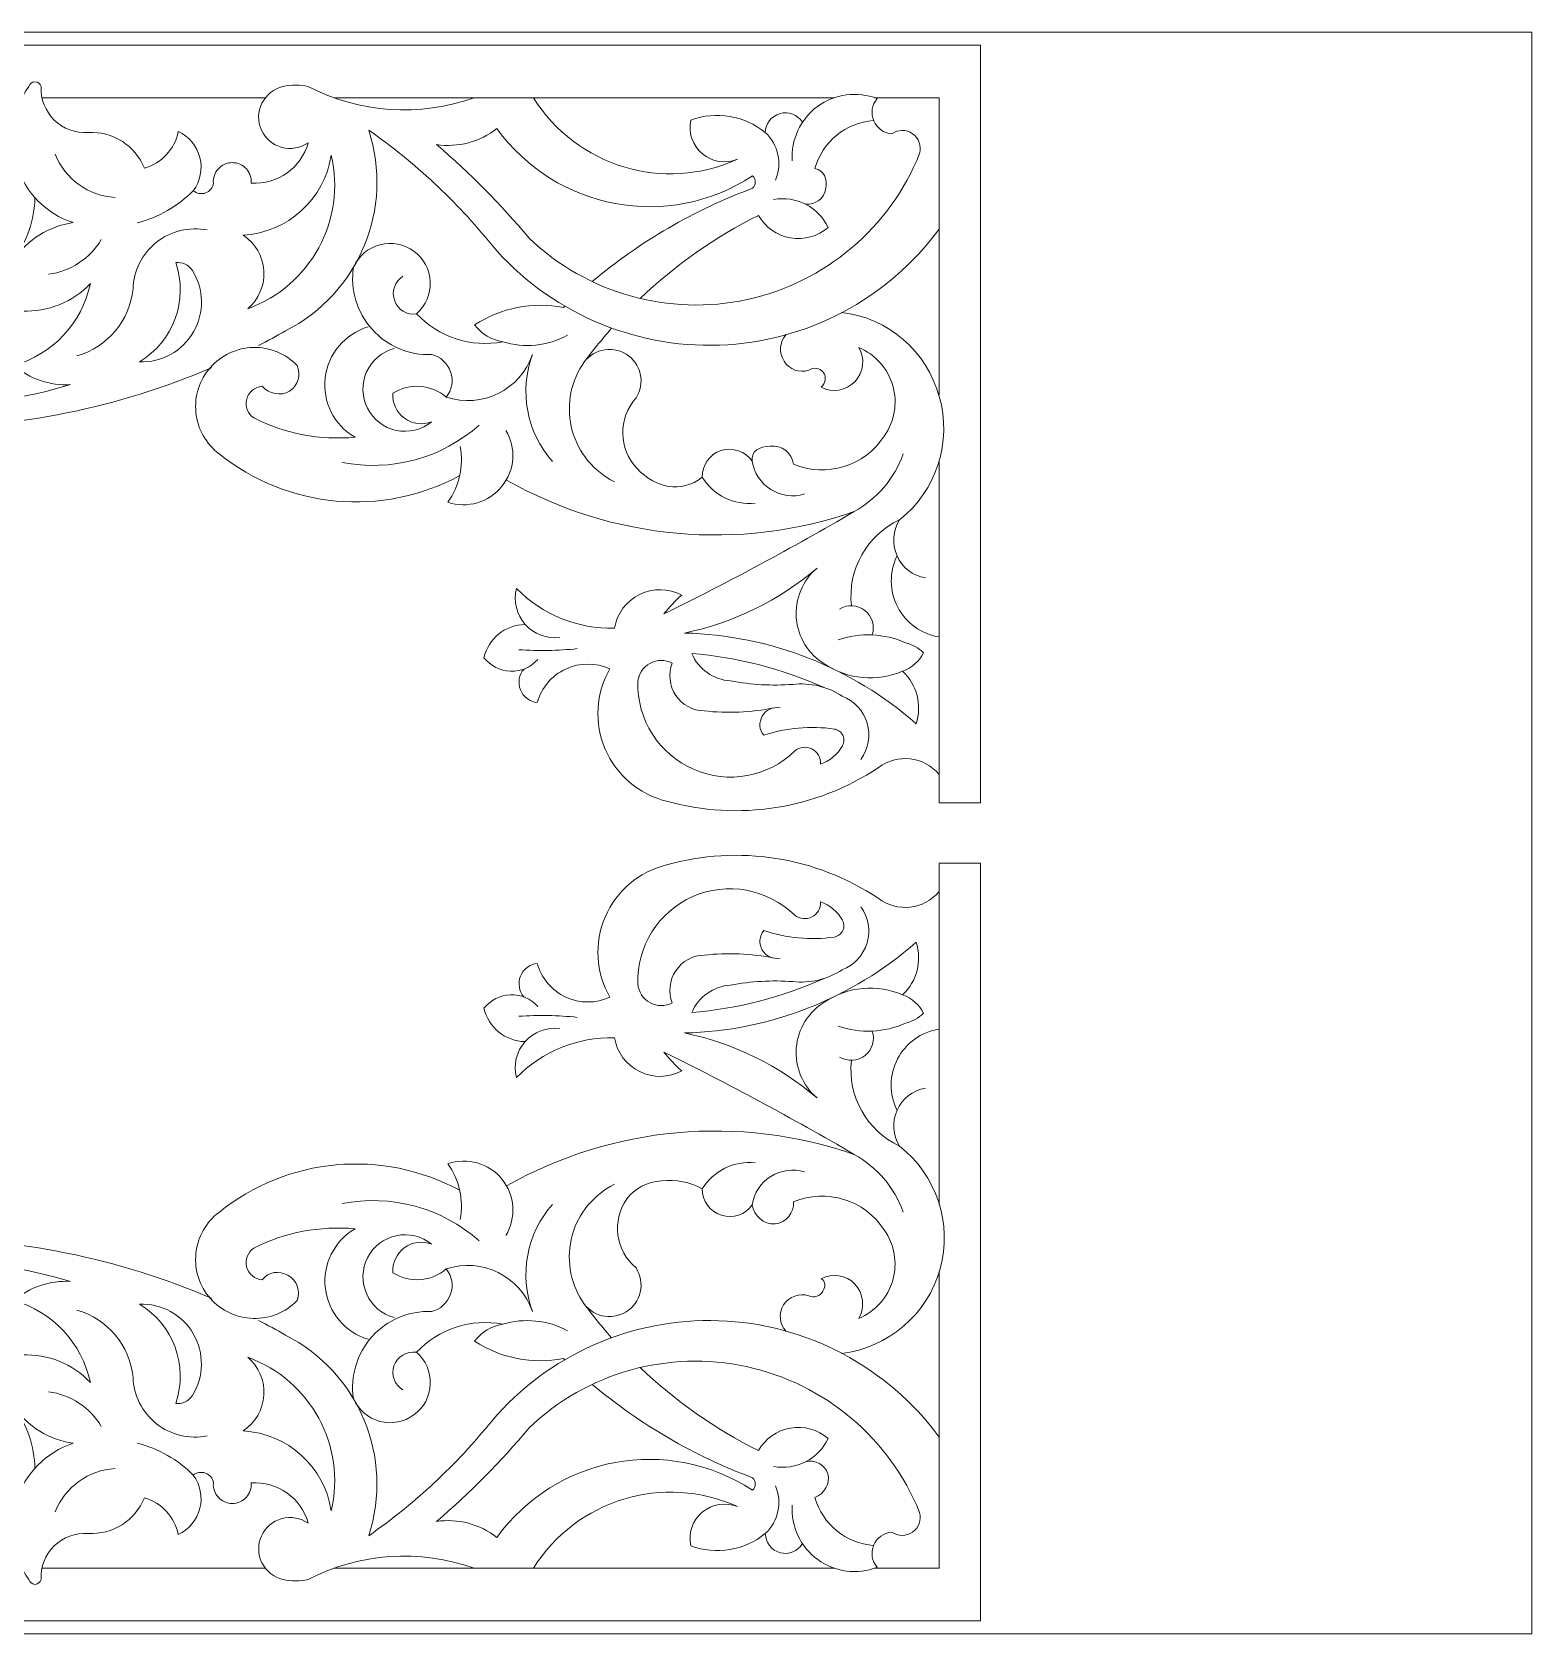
# Model space of a CAD drawing. Header units: millimetres. Extents: x 4333 to 4578, y 940 to 1198.
# Drawn here: x 4462.3 to 4576.5, y 1076.4 to 1198.4 of the extents above; entities that cross this region are included whole.
import ezdxf

# ---------------------------------------------------------------- set-up
doc = ezdxf.new("R2010")
doc.units = ezdxf.units.MM
doc.header["$MEASUREMENT"] = 0
doc.layers.add('SITARA ALL', color=18, linetype='Continuous', true_color=0x000000)

msp = doc.modelspace()

# ---------------------------------------------------------------- linework, layer by layer
at = {"layer": 'SITARA ALL', "lineweight": 9}
for points, knots in [([(4332.51, 1198.4), (4332.51, 1198.4), (4576.51, 1198.4), (4576.51, 1198.4), (4576.51, 1198.4), (4576.51, 1076.4), (4576.51, 1076.4), (4576.51, 1076.4), (4332.51, 1076.4), (4332.51, 1076.4), (4332.51, 1076.4), (4332.51, 1198.4), (4332.51, 1198.4)], [0, 0, 0, 0, 0.25, 0.25, 0.25, 0.5, 0.5, 0.5, 0.75, 0.75, 0.75, 1, 1, 1, 1]), ([(4338.51, 1163.73), (4338.51, 1163.73), (4338.51, 1139.69), (4338.51, 1139.69), (4338.51, 1139.69), (4334.51, 1139.69), (4334.51, 1139.69), (4334.51, 1139.69), (4334.51, 1197.4), (4334.51, 1197.4), (4334.51, 1197.4), (4434.51, 1197.4), (4434.51, 1197.4), (4434.51, 1197.4), (4534.51, 1197.4), (4534.51, 1197.4), (4534.51, 1197.4), (4534.51, 1139.69), (4534.51, 1139.69), (4534.51, 1139.69), (4531.36, 1139.69), (4531.36, 1139.69), (4531.36, 1139.69), (4531.36, 1165.68), (4531.36, 1165.68)], [0, 0, 0, 0, 0.111111, 0.111111, 0.111111, 0.222222, 0.222222, 0.222222, 0.333333, 0.333333, 0.333333, 0.444444, 0.444444, 0.444444, 0.555556, 0.555556, 0.555556, 0.666667, 0.666667, 0.666667, 0.777778, 0.777778, 0.777778, 1, 1, 1, 1]), ([(4495.95, 1193.4), (4491.8, 1191.91), (4487.21, 1192.22), (4483.3, 1194.25), (4482.67, 1194.39), (4482.01, 1194.39), (4481.38, 1194.25), (4480.69, 1194.09), (4480.1, 1193.62), (4479.78, 1192.98), (4479.46, 1192.34), (4479.44, 1191.6), (4479.74, 1190.94), (4480.03, 1190.29), (4480.6, 1189.8), (4481.29, 1189.62), (4481.98, 1189.43), (4482.72, 1189.56), (4483.3, 1189.97), (4482.77, 1188.05), (4480.96, 1186.76), (4478.96, 1186.89), (4479, 1187.29), (4478.86, 1187.69), (4478.59, 1187.99), (4478.32, 1188.29), (4477.93, 1188.46), (4477.52, 1188.46), (4477.12, 1188.46), (4476.73, 1188.29), (4476.46, 1187.99), (4476.18, 1187.69), (4476.05, 1187.29), (4476.08, 1186.89), (4476.03, 1186.55), (4475.81, 1186.27), (4475.49, 1186.15), (4475.17, 1186.03), (4474.81, 1186.1), (4474.55, 1186.32), (4475.09, 1187.04), (4475.27, 1187.97), (4475.05, 1188.84), (4474.83, 1189.71), (4474.23, 1190.44), (4473.41, 1190.82), (4473.14, 1189.48), (4472.14, 1188.41), (4470.83, 1188.03), (4470.13, 1189.76), (4468.41, 1190.86), (4466.54, 1190.75), (4465.58, 1190.68), (4464.65, 1191.02), (4463.96, 1191.69), (4463.28, 1192.36), (4462.91, 1193.29), (4462.96, 1194.25), (4462.91, 1194.46), (4462.71, 1194.61), (4462.49, 1194.61), (4462.27, 1194.61), (4462.08, 1194.46), (4462.03, 1194.25), (4460.77, 1192.5), (4460.43, 1190.26), (4461.09, 1188.21), (4461.76, 1186.16), (4463.35, 1184.56), (4465.39, 1183.89), (4463.57, 1183.61), (4461.94, 1182.6), (4460.88, 1181.1), (4461.89, 1182.46), (4462.45, 1184.1), (4462.48, 1185.79)], [0, 0, 0, 0, 0.038462, 0.038462, 0.038462, 0.076923, 0.076923, 0.076923, 0.115385, 0.115385, 0.115385, 0.153846, 0.153846, 0.153846, 0.192308, 0.192308, 0.192308, 0.230769, 0.230769, 0.230769, 0.269231, 0.269231, 0.269231, 0.307692, 0.307692, 0.307692, 0.346154, 0.346154, 0.346154, 0.384615, 0.384615, 0.384615, 0.423077, 0.423077, 0.423077, 0.461538, 0.461538, 0.461538, 0.5, 0.5, 0.5, 0.538462, 0.538462, 0.538462, 0.576923, 0.576923, 0.576923, 0.615385, 0.615385, 0.615385, 0.653846, 0.653846, 0.653846, 0.692308, 0.692308, 0.692308, 0.730769, 0.730769, 0.730769, 0.769231, 0.769231, 0.769231, 0.807692, 0.807692, 0.807692, 0.846154, 0.846154, 0.846154, 0.884615, 0.884615, 0.884615, 0.923077, 0.923077, 0.923077, 1, 1, 1, 1]), ([(4520.17, 1188.58), (4520.06, 1190.2), (4520.78, 1191.77), (4522.09, 1192.73), (4523.4, 1193.7), (4525.12, 1193.92), (4526.64, 1193.33), (4526.24, 1192.86), (4526.14, 1192.21), (4526.38, 1191.65), (4526.61, 1191.08), (4527.14, 1190.7), (4527.75, 1190.65), (4528.22, 1190.99), (4528.86, 1190.99), (4529.34, 1190.66), (4529.81, 1190.33), (4530.03, 1189.71), (4529.87, 1189.15), (4527.61, 1183.5), (4522.69, 1179.33), (4516.74, 1178.03), (4510.79, 1176.73), (4504.54, 1178.5), (4500.13, 1182.7), (4497.98, 1185.27), (4495.62, 1187.66), (4493.07, 1189.83), (4494.71, 1189.59), (4496.38, 1190.03), (4497.68, 1191.05), (4502.17, 1184.83), (4510.74, 1183.24), (4517.15, 1187.45), (4517.28, 1187.33), (4517.35, 1187.16), (4517.35, 1186.98), (4517.35, 1186.8), (4517.28, 1186.63), (4517.15, 1186.5), (4512.7, 1184.85), (4508.57, 1182.45), (4504.94, 1179.4)], [0, 0, 0, 0, 0.066667, 0.066667, 0.066667, 0.133333, 0.133333, 0.133333, 0.2, 0.2, 0.2, 0.266667, 0.266667, 0.266667, 0.333333, 0.333333, 0.333333, 0.4, 0.4, 0.4, 0.466667, 0.466667, 0.466667, 0.533333, 0.533333, 0.533333, 0.6, 0.6, 0.6, 0.666667, 0.666667, 0.666667, 0.733333, 0.733333, 0.733333, 0.8, 0.8, 0.8, 0.866667, 0.866667, 0.866667, 1, 1, 1, 1]), ([(4518.12, 1190.75), (4516.53, 1192.05), (4514.37, 1192.41), (4512.44, 1191.69), (4512.23, 1190.74), (4512.58, 1189.75), (4513.33, 1189.13), (4514.07, 1188.5), (4515.09, 1188.34), (4516, 1188.71), (4510.38, 1186.15), (4503.73, 1188.16), (4500.46, 1193.4)], [0, 0, 0, 0, 0.2, 0.2, 0.2, 0.4, 0.4, 0.4, 0.6, 0.6, 0.6, 1, 1, 1, 1]), ([(4526.43, 1193.4), (4526.43, 1193.4), (4531.36, 1193.4), (4531.36, 1193.4), (4531.36, 1193.4), (4531.36, 1170.77), (4531.36, 1170.77)], [0, 0, 0, 0, 0.333333, 0.333333, 0.333333, 1, 1, 1, 1]), ([(4520.95, 1191.53), (4520.59, 1192.11), (4519.89, 1192.38), (4519.24, 1192.19), (4518.58, 1192), (4518.13, 1191.43), (4518.12, 1190.75), (4519.12, 1189.82), (4519.43, 1188.36), (4518.89, 1187.11)], [0, 0, 0, 0, 0.25, 0.25, 0.25, 0.5, 0.5, 0.5, 1, 1, 1, 1]), ([(4479.51, 1174.52), (4480.21, 1174.88), (4480.89, 1175.26), (4481.57, 1175.64), (4487.17, 1178.48), (4489.86, 1184.96), (4487.91, 1190.93), (4491.43, 1188.47), (4494.59, 1185.53), (4497.28, 1182.19), (4501.6, 1177.13), (4507.99, 1174.32), (4514.63, 1174.56), (4521.28, 1174.8), (4527.42, 1178.04), (4531.36, 1183.4)], [0, 0, 0, 0, 0.166667, 0.166667, 0.166667, 0.333333, 0.333333, 0.333333, 0.5, 0.5, 0.5, 0.666667, 0.666667, 0.666667, 1, 1, 1, 1]), ([(4521.19, 1185.28), (4521.94, 1185.21), (4522.61, 1185.74), (4522.73, 1186.48), (4522.85, 1187.22), (4522.62, 1187.85), (4521.89, 1188.01), (4522.47, 1190.04), (4524.26, 1191.5), (4526.36, 1191.67)], [0, 0, 0, 0, 0.25, 0.25, 0.25, 0.5, 0.5, 0.5, 1, 1, 1, 1]), ([(4478.7, 1177.33), (4483.48, 1179.06), (4486.21, 1184.08), (4485.06, 1189.03), (4484.54, 1185.67), (4481.73, 1183.12), (4478.34, 1182.93), (4479.27, 1182.33), (4479.86, 1181.33), (4479.93, 1180.23), (4480, 1179.12), (4479.54, 1178.05), (4478.7, 1177.33)], [0, 0, 0, 0, 0.25, 0.25, 0.25, 0.5, 0.5, 0.5, 0.75, 0.75, 0.75, 1, 1, 1, 1]), ([(4508.59, 1178.11), (4511.26, 1180.66), (4514.29, 1182.79), (4517.59, 1184.44), (4518.11, 1183.53), (4519.01, 1182.9), (4520.04, 1182.73), (4521.07, 1182.55), (4522.12, 1182.83), (4522.91, 1183.51), (4522.16, 1185.09), (4520.45, 1185.96), (4518.74, 1185.64)], [0, 0, 0, 0, 0.2, 0.2, 0.2, 0.4, 0.4, 0.4, 0.6, 0.6, 0.6, 1, 1, 1, 1]), ([(4465.69, 1173.73), (4468.02, 1174.4), (4469.71, 1176.42), (4469.96, 1178.84), (4470.01, 1180.23), (4470.66, 1181.52), (4471.74, 1182.39), (4472.83, 1183.25), (4474.25, 1183.59), (4475.61, 1183.33)], [0, 0, 0, 0, 0.25, 0.25, 0.25, 0.5, 0.5, 0.5, 1, 1, 1, 1]), ([(4502.85, 1177.52), (4502.85, 1177.52), (4502.74, 1177.41), (4502.74, 1177.41), (4500.4, 1177.89), (4497.97, 1177.41), (4495.98, 1176.09), (4496.5, 1175.41), (4497.27, 1174.95), (4498.12, 1174.81), (4495.71, 1174.35), (4493.23, 1175.15), (4491.55, 1176.95), (4492.25, 1177.56), (4492.64, 1178.45), (4492.6, 1179.38), (4492.56, 1180.31), (4492.11, 1181.16), (4491.36, 1181.71), (4490.61, 1182.26), (4489.66, 1182.45), (4488.76, 1182.2), (4487.86, 1181.96), (4487.13, 1181.34), (4486.75, 1180.49), (4486.5, 1178.78), (4487.01, 1177.05), (4488.17, 1175.76), (4489.32, 1174.47), (4490.97, 1173.77), (4492.7, 1173.84), (4493.38, 1173.68), (4493.92, 1173.19), (4494.15, 1172.53), (4494.38, 1171.87), (4494.25, 1171.14), (4493.82, 1170.6), (4492.68, 1171.58), (4491.03, 1171.7), (4489.76, 1170.89), (4489.7, 1170.15), (4490.03, 1169.43), (4490.63, 1168.99), (4491.23, 1168.55), (4492.01, 1168.44), (4492.7, 1168.72), (4491.95, 1168.1), (4490.96, 1167.86), (4490.01, 1168.06), (4489.06, 1168.27), (4488.26, 1168.89), (4487.82, 1169.75), (4487.38, 1170.62), (4487.36, 1171.64), (4487.75, 1172.52), (4488.15, 1173.4), (4488.94, 1174.06), (4489.87, 1174.3)], [0, 0, 0, 0, 0.05, 0.05, 0.05, 0.1, 0.1, 0.1, 0.15, 0.15, 0.15, 0.2, 0.2, 0.2, 0.25, 0.25, 0.25, 0.3, 0.3, 0.3, 0.35, 0.35, 0.35, 0.4, 0.4, 0.4, 0.45, 0.45, 0.45, 0.5, 0.5, 0.5, 0.55, 0.55, 0.55, 0.6, 0.6, 0.6, 0.65, 0.65, 0.65, 0.7, 0.7, 0.7, 0.75, 0.75, 0.75, 0.8, 0.8, 0.8, 0.85, 0.85, 0.85, 0.9, 0.9, 0.9, 1, 1, 1, 1]), ([(4470.45, 1173.28), (4472.14, 1173.22), (4473.72, 1174.09), (4474.56, 1175.56), (4475.4, 1177.02), (4475.38, 1178.81), (4474.48, 1180.24), (4474.21, 1180.67), (4473.71, 1180.91), (4473.21, 1180.84), (4474.2, 1177.99), (4473.04, 1174.83), (4470.45, 1173.28)], [0, 0, 0, 0, 0.25, 0.25, 0.25, 0.5, 0.5, 0.5, 0.75, 0.75, 0.75, 1, 1, 1, 1]), ([(4490.52, 1179.8), (4489.89, 1179.41), (4489.62, 1178.63), (4489.89, 1177.93), (4490.15, 1177.24), (4490.82, 1176.82), (4491.55, 1176.95)], [0, 0, 0, 0, 0.333333, 0.333333, 0.333333, 1, 1, 1, 1]), ([(4456.53, 1179.67), (4457.76, 1178.15), (4459.58, 1177.23), (4461.53, 1177.15), (4463.48, 1177.07), (4465.36, 1177.83), (4466.71, 1179.24), (4466.08, 1176.24), (4463.83, 1173.84), (4460.88, 1173.01), (4462.08, 1171.98), (4463.63, 1171.46), (4465.21, 1171.55), (4461.85, 1170.56), (4458.39, 1169.98), (4454.89, 1169.83), (4455.29, 1169.89), (4455.59, 1170.23), (4455.59, 1170.64), (4455.6, 1171.05), (4455.34, 1171.39), (4454.94, 1171.47)], [0, 0, 0, 0, 0.125, 0.125, 0.125, 0.25, 0.25, 0.25, 0.375, 0.375, 0.375, 0.5, 0.5, 0.5, 0.625, 0.625, 0.625, 0.75, 0.75, 0.75, 1, 1, 1, 1]), ([(4530.31, 1156.83), (4529.35, 1156.99), (4528.54, 1157.62), (4528.15, 1158.51), (4527.75, 1159.39), (4527.83, 1160.42), (4528.34, 1161.25), (4531.16, 1163.48), (4532.35, 1167.19), (4531.37, 1170.65), (4530.39, 1174.1), (4527.5, 1176.63), (4523.93, 1177.05)], [0, 0, 0, 0, 0.2, 0.2, 0.2, 0.4, 0.4, 0.4, 0.6, 0.6, 0.6, 1, 1, 1, 1]), ([(4494.84, 1164.62), (4488.96, 1161.43), (4481.72, 1162.09), (4476.51, 1166.29), (4475.51, 1167.04), (4474.87, 1168.18), (4474.75, 1169.42), (4474.62, 1170.67), (4475.02, 1171.92), (4475.85, 1172.86), (4476.68, 1173.8), (4477.87, 1174.35), (4479.12, 1174.38), (4480.37, 1174.41), (4481.58, 1173.91), (4482.45, 1173.01), (4482.77, 1172.31), (4482.53, 1171.48), (4481.88, 1171.06), (4481.23, 1170.64), (4480.31, 1170.84), (4479.8, 1171.42), (4479.24, 1171.38), (4478.76, 1170.99), (4478.62, 1170.44), (4478.48, 1169.89), (4478.69, 1169.32), (4479.16, 1169.01), (4481.54, 1167.81), (4484.21, 1167.3), (4486.87, 1167.54), (4485.27, 1168.46), (4484.38, 1170.23), (4484.59, 1172.06), (4484.8, 1173.89), (4486.11, 1175.42), (4487.87, 1175.95)], [0, 0, 0, 0, 0.076923, 0.076923, 0.076923, 0.153846, 0.153846, 0.153846, 0.230769, 0.230769, 0.230769, 0.307692, 0.307692, 0.307692, 0.384615, 0.384615, 0.384615, 0.461538, 0.461538, 0.461538, 0.538462, 0.538462, 0.538462, 0.615385, 0.615385, 0.615385, 0.692308, 0.692308, 0.692308, 0.769231, 0.769231, 0.769231, 0.846154, 0.846154, 0.846154, 1, 1, 1, 1]), ([(4506.41, 1175.84), (4505.62, 1174.95), (4504.87, 1174.01), (4504.17, 1173.04), (4503.22, 1171.56), (4502.95, 1169.74), (4503.42, 1168.04), (4503.89, 1166.35), (4505.05, 1164.93), (4506.63, 1164.15)], [0, 0, 0, 0, 0.25, 0.25, 0.25, 0.5, 0.5, 0.5, 1, 1, 1, 1]), ([(4519.71, 1175.36), (4519.2, 1174.8), (4519.13, 1173.97), (4519.55, 1173.33), (4519.96, 1172.69), (4520.72, 1172.41), (4521.44, 1172.65), (4521.79, 1172.89), (4522.27, 1172.82), (4522.53, 1172.49), (4522.8, 1172.15), (4522.7, 1171.63), (4522.37, 1171.35), (4523.23, 1170.9), (4524.28, 1171.09), (4524.95, 1171.79), (4525.61, 1172.5), (4525.74, 1173.54), (4525.23, 1174.37), (4526.5, 1173.85), (4527.45, 1172.78), (4527.83, 1171.47), (4528.21, 1170.16), (4527.96, 1168.74), (4527.17, 1167.63), (4525.69, 1165.34), (4522.79, 1164.44), (4520.27, 1165.48), (4520.16, 1166.35), (4519.37, 1166.96), (4518.5, 1166.87), (4517.64, 1166.78), (4517.06, 1166.58), (4517.12, 1165.71)], [0, 0, 0, 0, 0.083333, 0.083333, 0.083333, 0.166667, 0.166667, 0.166667, 0.25, 0.25, 0.25, 0.333333, 0.333333, 0.333333, 0.416667, 0.416667, 0.416667, 0.5, 0.5, 0.5, 0.583333, 0.583333, 0.583333, 0.666667, 0.666667, 0.666667, 0.75, 0.75, 0.75, 0.833333, 0.833333, 0.833333, 1, 1, 1, 1]), ([(4493.82, 1170.6), (4496.53, 1169.7), (4499.47, 1171.14), (4500.39, 1173.85), (4499.35, 1171.06), (4499.93, 1167.91), (4501.92, 1165.69)], [0, 0, 0, 0, 0.333333, 0.333333, 0.333333, 1, 1, 1, 1]), ([(4504.17, 1173.04), (4504.5, 1173.6), (4505.04, 1174), (4505.66, 1174.16), (4506.29, 1174.32), (4506.95, 1174.21), (4507.51, 1173.88), (4508.06, 1173.54), (4508.45, 1172.99), (4508.59, 1172.36), (4508.74, 1171.73), (4508.62, 1171.07), (4508.27, 1170.53), (4506.9, 1168.99), (4506.94, 1166.66), (4508.35, 1165.16), (4509.77, 1163.67), (4511.69, 1163.23), (4513.31, 1164.5), (4513.29, 1165.42), (4513.88, 1166.24), (4514.75, 1166.53), (4515.62, 1166.81), (4516.6, 1166.47), (4517.12, 1165.71), (4517.26, 1164.82), (4517.78, 1164.04), (4518.54, 1163.56), (4519.3, 1163.08), (4520.23, 1162.95), (4521.1, 1163.22)], [0, 0, 0, 0, 0.090909, 0.090909, 0.090909, 0.181818, 0.181818, 0.181818, 0.272727, 0.272727, 0.272727, 0.363636, 0.363636, 0.363636, 0.454545, 0.454545, 0.454545, 0.545455, 0.545455, 0.545455, 0.636364, 0.636364, 0.636364, 0.727273, 0.727273, 0.727273, 0.818182, 0.818182, 0.818182, 1, 1, 1, 1]), ([(4393.1, 1172.83), (4400.21, 1169.77), (4407.89, 1168.23), (4415.63, 1168.3), (4414.75, 1167.8), (4414.24, 1166.83), (4414.33, 1165.82), (4417.64, 1167.97), (4421.76, 1168.48), (4425.5, 1167.19), (4427.93, 1166.36), (4430.55, 1166.27), (4433.04, 1166.91), (4431.52, 1165.34), (4429.61, 1164.19), (4427.5, 1163.59), (4429.59, 1162.25), (4432.18, 1161.95), (4434.51, 1162.81), (4436.84, 1161.95), (4439.44, 1162.25), (4441.52, 1163.59), (4439.41, 1164.19), (4437.5, 1165.34), (4435.98, 1166.91), (4438.47, 1166.27), (4441.09, 1166.36), (4443.53, 1167.19), (4447.26, 1168.48), (4451.38, 1167.97), (4454.69, 1165.82), (4454.78, 1166.83), (4454.28, 1167.8), (4453.39, 1168.3), (4461.14, 1168.23), (4468.81, 1169.77), (4475.93, 1172.83)], [0, 0, 0, 0, 0.076923, 0.076923, 0.076923, 0.153846, 0.153846, 0.153846, 0.230769, 0.230769, 0.230769, 0.307692, 0.307692, 0.307692, 0.384615, 0.384615, 0.384615, 0.461538, 0.461538, 0.461538, 0.538462, 0.538462, 0.538462, 0.615385, 0.615385, 0.615385, 0.692308, 0.692308, 0.692308, 0.769231, 0.769231, 0.769231, 0.846154, 0.846154, 0.846154, 1, 1, 1, 1]), ([(4494.88, 1166.83), (4495.15, 1165.35), (4494.81, 1163.82), (4493.94, 1162.59), (4495.43, 1162.09), (4497.08, 1162.58), (4498.06, 1163.81), (4499.05, 1165.04), (4499.17, 1166.72), (4498.36, 1168.06)], [0, 0, 0, 0, 0.25, 0.25, 0.25, 0.5, 0.5, 0.5, 1, 1, 1, 1]), ([(4498.4, 1164.28), (4506.48, 1159.71), (4516.12, 1158.84), (4524.89, 1161.88), (4526.63, 1162.85), (4527.96, 1164.41), (4528.63, 1166.28)], [0, 0, 0, 0, 0.333333, 0.333333, 0.333333, 1, 1, 1, 1]), ([(4502.47, 1152.3), (4501.48, 1152.17), (4500.49, 1152.54), (4499.83, 1153.28), (4499.17, 1154.03), (4498.92, 1155.06), (4499.16, 1156.03), (4501.12, 1154.03), (4503.83, 1152.93), (4506.63, 1153), (4506.82, 1154.12), (4507.53, 1155.07), (4508.54, 1155.57), (4509.56, 1156.07), (4510.76, 1156.05), (4511.75, 1155.52), (4511.26, 1155.08), (4510.8, 1154.6), (4510.4, 1154.08), (4515.32, 1156.51), (4520.15, 1159.11), (4524.89, 1161.88)], [0, 0, 0, 0, 0.125, 0.125, 0.125, 0.25, 0.25, 0.25, 0.375, 0.375, 0.375, 0.5, 0.5, 0.5, 0.625, 0.625, 0.625, 0.75, 0.75, 0.75, 1, 1, 1, 1]), ([(4528.15, 1158.51), (4527.55, 1157.28), (4527.57, 1155.83), (4528.2, 1154.61), (4528.84, 1153.39), (4530, 1152.55), (4531.36, 1152.33)], [0, 0, 0, 0, 0.333333, 0.333333, 0.333333, 1, 1, 1, 1]), ([(4529.61, 1145.72), (4530.06, 1147.14), (4529.67, 1148.7), (4528.58, 1149.73), (4526.65, 1148.89), (4524.41, 1149.09), (4522.65, 1150.26), (4521.4, 1151.01), (4520.6, 1152.32), (4520.48, 1153.76), (4520.36, 1155.21), (4520.96, 1156.64), (4522.06, 1157.58), (4519.17, 1155.1), (4515.69, 1153.4), (4511.96, 1152.63), (4518.47, 1152.47), (4524.73, 1150.02), (4529.61, 1145.72)], [0, 0, 0, 0, 0.166667, 0.166667, 0.166667, 0.333333, 0.333333, 0.333333, 0.5, 0.5, 0.5, 0.666667, 0.666667, 0.666667, 0.833333, 0.833333, 0.833333, 1, 1, 1, 1]), ([(4526.26, 1152.49), (4526.48, 1153.17), (4526.26, 1153.91), (4525.7, 1154.35), (4525.14, 1154.79), (4524.37, 1154.84), (4523.77, 1154.46)], [0, 0, 0, 0, 0.333333, 0.333333, 0.333333, 1, 1, 1, 1]), ([(4499.83, 1153.28), (4498.32, 1153.27), (4497.02, 1152.22), (4496.69, 1150.75), (4497.18, 1150.12), (4497.92, 1149.75), (4498.71, 1149.72), (4499.5, 1149.7), (4500.25, 1150.02), (4500.78, 1150.61)], [0, 0, 0, 0, 0.25, 0.25, 0.25, 0.5, 0.5, 0.5, 1, 1, 1, 1]), ([(4528.58, 1149.73), (4529.28, 1149.97), (4529.85, 1150.48), (4530.17, 1151.13), (4529.79, 1151.5), (4529.31, 1151.76), (4528.8, 1151.89), (4527.18, 1152.61), (4525.35, 1152.69), (4523.68, 1152.1)], [0, 0, 0, 0, 0.25, 0.25, 0.25, 0.5, 0.5, 0.5, 1, 1, 1, 1]), ([(4518.78, 1146.94), (4517.03, 1146.58), (4515.24, 1146.51), (4513.46, 1146.7), (4512.59, 1146.72), (4511.78, 1147.16), (4511.3, 1147.88), (4510.81, 1148.61), (4510.71, 1149.53), (4511.03, 1150.34), (4510.5, 1150.62), (4509.86, 1150.61), (4509.33, 1150.32), (4508.8, 1150.03), (4508.46, 1149.5), (4508.41, 1148.9), (4508.34, 1146.03), (4510.02, 1143.4), (4512.65, 1142.25), (4515.29, 1141.11), (4518.31, 1141.64), (4520.36, 1143.65), (4520.73, 1143.96), (4521.24, 1144.02), (4521.67, 1143.8), (4522.09, 1143.59), (4522.35, 1143.13), (4522.32, 1142.65), (4523.04, 1142.89), (4523.64, 1143.39), (4524, 1144.05)], [0, 0, 0, 0, 0.090909, 0.090909, 0.090909, 0.181818, 0.181818, 0.181818, 0.272727, 0.272727, 0.272727, 0.363636, 0.363636, 0.363636, 0.454545, 0.454545, 0.454545, 0.545455, 0.545455, 0.545455, 0.636364, 0.636364, 0.636364, 0.727273, 0.727273, 0.727273, 0.818182, 0.818182, 0.818182, 1, 1, 1, 1]), ([(4522.6, 1148.47), (4519.41, 1149.9), (4516, 1150.78), (4512.51, 1151.08), (4513.03, 1149.88), (4514.17, 1149.07), (4515.47, 1148.98), (4517.04, 1148.69), (4518.63, 1148.6), (4520.21, 1148.72), (4521.53, 1148.86), (4522.86, 1148.55), (4523.97, 1147.83), (4524.89, 1147.47), (4525.59, 1146.72), (4525.87, 1145.77), (4526.15, 1144.83), (4525.97, 1143.81), (4525.4, 1143.01)], [0, 0, 0, 0, 0.142857, 0.142857, 0.142857, 0.285714, 0.285714, 0.285714, 0.428571, 0.428571, 0.428571, 0.571429, 0.571429, 0.571429, 0.714286, 0.714286, 0.714286, 1, 1, 1, 1]), ([(4531.36, 1141.86), (4530.2, 1143.24), (4528.16, 1143.47), (4526.72, 1142.37), (4521.97, 1139.21), (4516.07, 1138.29), (4510.58, 1139.83), (4508.49, 1140.35), (4506.76, 1141.81), (4505.92, 1143.79), (4505.07, 1145.76), (4505.21, 1148.04), (4506.28, 1149.9), (4505.21, 1150.39), (4503.98, 1150.39), (4502.92, 1149.89), (4501.85, 1149.39), (4501.06, 1148.46), (4500.75, 1147.33), (4500.18, 1147.39), (4499.68, 1147.76), (4499.47, 1148.3), (4499.25, 1148.84), (4499.36, 1149.45), (4499.74, 1149.89)], [0, 0, 0, 0, 0.111111, 0.111111, 0.111111, 0.222222, 0.222222, 0.222222, 0.333333, 0.333333, 0.333333, 0.444444, 0.444444, 0.444444, 0.555556, 0.555556, 0.555556, 0.666667, 0.666667, 0.666667, 0.777778, 0.777778, 0.777778, 1, 1, 1, 1]), ([(4519.24, 1146.94), (4518.7, 1147.03), (4518.16, 1146.78), (4517.89, 1146.31), (4517.61, 1145.84), (4517.65, 1145.26), (4518, 1144.84), (4519.72, 1145.42), (4521.56, 1145.58), (4523.36, 1145.32), (4523.65, 1145.28), (4523.9, 1145.1), (4524.02, 1144.84), (4524.15, 1144.57), (4524.13, 1144.27), (4523.98, 1144.02)], [0, 0, 0, 0, 0.166667, 0.166667, 0.166667, 0.333333, 0.333333, 0.333333, 0.5, 0.5, 0.5, 0.666667, 0.666667, 0.666667, 1, 1, 1, 1]), ([(4531.36, 1132.94), (4530.2, 1131.56), (4528.15, 1131.34), (4526.72, 1132.43), (4521.97, 1135.59), (4516.07, 1136.52), (4510.58, 1134.97), (4508.49, 1134.45), (4506.76, 1132.98), (4505.92, 1131), (4505.07, 1129.02), (4505.2, 1126.77), (4506.28, 1124.9), (4505.21, 1124.41), (4503.99, 1124.41), (4502.92, 1124.9), (4501.86, 1125.4), (4501.06, 1126.34), (4500.75, 1127.47), (4500.18, 1127.41), (4499.68, 1127.04), (4499.47, 1126.5), (4499.26, 1125.96), (4499.36, 1125.35), (4499.74, 1124.91)], [0, 0, 0, 0, 0.111111, 0.111111, 0.111111, 0.222222, 0.222222, 0.222222, 0.333333, 0.333333, 0.333333, 0.444444, 0.444444, 0.444444, 0.555556, 0.555556, 0.555556, 0.666667, 0.666667, 0.666667, 0.777778, 0.777778, 0.777778, 1, 1, 1, 1]), ([(4338.51, 1111.07), (4338.51, 1111.07), (4338.51, 1135.11), (4338.51, 1135.11), (4338.51, 1135.11), (4334.51, 1135.11), (4334.51, 1135.11), (4334.51, 1135.11), (4334.51, 1077.4), (4334.51, 1077.4), (4334.51, 1077.4), (4434.51, 1077.4), (4434.51, 1077.4), (4434.51, 1077.4), (4534.51, 1077.4), (4534.51, 1077.4), (4534.51, 1077.4), (4534.51, 1135.11), (4534.51, 1135.11), (4534.51, 1135.11), (4531.36, 1135.11), (4531.36, 1135.11), (4531.36, 1135.11), (4531.36, 1109.12), (4531.36, 1109.12)], [0, 0, 0, 0, 0.111111, 0.111111, 0.111111, 0.222222, 0.222222, 0.222222, 0.333333, 0.333333, 0.333333, 0.444444, 0.444444, 0.444444, 0.555556, 0.555556, 0.555556, 0.666667, 0.666667, 0.666667, 0.777778, 0.777778, 0.777778, 1, 1, 1, 1]), ([(4518.78, 1127.87), (4517.03, 1128.22), (4515.24, 1128.3), (4513.46, 1128.1), (4512.59, 1128.08), (4511.78, 1127.64), (4511.3, 1126.91), (4510.81, 1126.18), (4510.71, 1125.27), (4511.03, 1124.46), (4510.5, 1124.18), (4509.86, 1124.19), (4509.33, 1124.48), (4508.81, 1124.77), (4508.46, 1125.31), (4508.41, 1125.91), (4508.32, 1128.77), (4509.97, 1131.4), (4512.59, 1132.56), (4515.2, 1133.72), (4518.3, 1133.14), (4520.36, 1131.15), (4520.73, 1130.85), (4521.25, 1130.79), (4521.67, 1131.01), (4522.1, 1131.23), (4522.35, 1131.67), (4522.32, 1132.15), (4523.04, 1131.91), (4523.64, 1131.41), (4524, 1130.75)], [0, 0, 0, 0, 0.090909, 0.090909, 0.090909, 0.181818, 0.181818, 0.181818, 0.272727, 0.272727, 0.272727, 0.363636, 0.363636, 0.363636, 0.454545, 0.454545, 0.454545, 0.545455, 0.545455, 0.545455, 0.636364, 0.636364, 0.636364, 0.727273, 0.727273, 0.727273, 0.818182, 0.818182, 0.818182, 1, 1, 1, 1]), ([(4522.6, 1126.33), (4519.41, 1124.9), (4516, 1124.02), (4512.51, 1123.72), (4513.03, 1124.92), (4514.17, 1125.73), (4515.47, 1125.82), (4517.04, 1126.11), (4518.63, 1126.2), (4520.21, 1126.08), (4521.53, 1125.94), (4522.86, 1126.25), (4523.97, 1126.98), (4524.89, 1127.33), (4525.59, 1128.09), (4525.87, 1129.04), (4526.15, 1129.98), (4525.97, 1130.99), (4525.4, 1131.79)], [0, 0, 0, 0, 0.142857, 0.142857, 0.142857, 0.285714, 0.285714, 0.285714, 0.428571, 0.428571, 0.428571, 0.571429, 0.571429, 0.571429, 0.714286, 0.714286, 0.714286, 1, 1, 1, 1]), ([(4519.24, 1127.87), (4518.71, 1127.77), (4518.17, 1128.01), (4517.89, 1128.48), (4517.61, 1128.94), (4517.66, 1129.54), (4518, 1129.97), (4519.72, 1129.39), (4521.56, 1129.22), (4523.36, 1129.48), (4523.65, 1129.52), (4523.9, 1129.71), (4524.02, 1129.97), (4524.15, 1130.23), (4524.13, 1130.54), (4523.98, 1130.79)], [0, 0, 0, 0, 0.166667, 0.166667, 0.166667, 0.333333, 0.333333, 0.333333, 0.5, 0.5, 0.5, 0.666667, 0.666667, 0.666667, 1, 1, 1, 1]), ([(4529.61, 1129.09), (4524.73, 1124.78), (4518.47, 1122.33), (4511.96, 1122.17), (4515.69, 1121.41), (4519.17, 1119.7), (4522.06, 1117.22), (4520.95, 1118.16), (4520.36, 1119.58), (4520.48, 1121.03), (4520.59, 1122.48), (4521.41, 1123.79), (4522.65, 1124.54), (4524.41, 1125.72), (4526.65, 1125.92), (4528.58, 1125.07), (4529.67, 1126.1), (4530.07, 1127.66), (4529.61, 1129.09)], [0, 0, 0, 0, 0.166667, 0.166667, 0.166667, 0.333333, 0.333333, 0.333333, 0.5, 0.5, 0.5, 0.666667, 0.666667, 0.666667, 0.833333, 0.833333, 0.833333, 1, 1, 1, 1]), ([(4499.83, 1121.52), (4498.32, 1121.53), (4497.02, 1122.58), (4496.69, 1124.05), (4497.18, 1124.68), (4497.91, 1125.05), (4498.7, 1125.08), (4499.49, 1125.11), (4500.25, 1124.78), (4500.78, 1124.2)], [0, 0, 0, 0, 0.25, 0.25, 0.25, 0.5, 0.5, 0.5, 1, 1, 1, 1]), ([(4528.58, 1125.07), (4529.28, 1124.83), (4529.85, 1124.32), (4530.17, 1123.67), (4529.79, 1123.3), (4529.31, 1123.04), (4528.8, 1122.92), (4527.18, 1122.19), (4525.35, 1122.11), (4523.68, 1122.7)], [0, 0, 0, 0, 0.25, 0.25, 0.25, 0.5, 0.5, 0.5, 1, 1, 1, 1]), ([(4502.47, 1122.51), (4501.48, 1122.63), (4500.49, 1122.26), (4499.83, 1121.51), (4499.16, 1120.76), (4498.91, 1119.74), (4499.16, 1118.77), (4501.12, 1120.78), (4503.83, 1121.87), (4506.63, 1121.8), (4506.82, 1120.68), (4507.53, 1119.73), (4508.55, 1119.23), (4509.57, 1118.73), (4510.76, 1118.75), (4511.75, 1119.28), (4511.26, 1119.72), (4510.8, 1120.2), (4510.4, 1120.72), (4515.32, 1118.29), (4520.15, 1115.69), (4524.89, 1112.92)], [0, 0, 0, 0, 0.125, 0.125, 0.125, 0.25, 0.25, 0.25, 0.375, 0.375, 0.375, 0.5, 0.5, 0.5, 0.625, 0.625, 0.625, 0.75, 0.75, 0.75, 1, 1, 1, 1]), ([(4528.15, 1116.29), (4527.54, 1117.52), (4527.56, 1118.97), (4528.19, 1120.19), (4528.82, 1121.4), (4530, 1122.25), (4531.36, 1122.47)], [0, 0, 0, 0, 0.333333, 0.333333, 0.333333, 1, 1, 1, 1]), ([(4526.26, 1122.31), (4526.49, 1121.64), (4526.27, 1120.89), (4525.72, 1120.45), (4525.16, 1120.01), (4524.37, 1119.97), (4523.77, 1120.34)], [0, 0, 0, 0, 0.333333, 0.333333, 0.333333, 1, 1, 1, 1]), ([(4530.31, 1117.97), (4529.35, 1117.81), (4528.54, 1117.17), (4528.15, 1116.28), (4527.75, 1115.4), (4527.82, 1114.38), (4528.34, 1113.56), (4531.17, 1111.35), (4532.39, 1107.66), (4531.43, 1104.21), (4530.48, 1100.75), (4527.48, 1098.2), (4523.93, 1097.75)], [0, 0, 0, 0, 0.2, 0.2, 0.2, 0.4, 0.4, 0.4, 0.6, 0.6, 0.6, 1, 1, 1, 1]), ([(4498.4, 1110.52), (4506.47, 1115.09), (4516.13, 1115.96), (4524.89, 1112.92), (4526.63, 1111.96), (4527.96, 1110.39), (4528.63, 1108.52)], [0, 0, 0, 0, 0.333333, 0.333333, 0.333333, 1, 1, 1, 1]), ([(4393.1, 1101.97), (4400.21, 1105.03), (4407.89, 1106.57), (4415.63, 1106.5), (4414.75, 1107), (4414.24, 1107.97), (4414.33, 1108.98), (4417.65, 1106.83), (4421.76, 1106.32), (4425.5, 1107.61), (4427.93, 1108.44), (4430.55, 1108.53), (4433.04, 1107.89), (4431.52, 1109.47), (4429.61, 1110.61), (4427.5, 1111.21), (4429.58, 1112.56), (4432.18, 1112.85), (4434.51, 1112), (4436.84, 1112.85), (4439.44, 1112.55), (4441.52, 1111.21), (4439.41, 1110.61), (4437.5, 1109.47), (4435.98, 1107.89), (4438.47, 1108.53), (4441.1, 1108.44), (4443.53, 1107.61), (4447.26, 1106.32), (4451.38, 1106.83), (4454.69, 1108.98), (4454.79, 1107.97), (4454.28, 1107), (4453.39, 1106.5), (4461.13, 1106.58), (4468.81, 1105.03), (4475.93, 1101.97)], [0, 0, 0, 0, 0.076923, 0.076923, 0.076923, 0.153846, 0.153846, 0.153846, 0.230769, 0.230769, 0.230769, 0.307692, 0.307692, 0.307692, 0.384615, 0.384615, 0.384615, 0.461538, 0.461538, 0.461538, 0.538462, 0.538462, 0.538462, 0.615385, 0.615385, 0.615385, 0.692308, 0.692308, 0.692308, 0.769231, 0.769231, 0.769231, 0.846154, 0.846154, 0.846154, 1, 1, 1, 1]), ([(4494.84, 1110.19), (4488.95, 1113.38), (4481.73, 1112.72), (4476.51, 1108.51), (4475.51, 1107.76), (4474.87, 1106.62), (4474.75, 1105.37), (4474.62, 1104.12), (4475.02, 1102.88), (4475.85, 1101.95), (4476.68, 1101.01), (4477.87, 1100.46), (4479.12, 1100.43), (4480.38, 1100.4), (4481.58, 1100.89), (4482.45, 1101.79), (4482.73, 1102.52), (4482.44, 1103.34), (4481.76, 1103.72), (4481.08, 1104.1), (4480.28, 1103.99), (4479.8, 1103.38), (4479.24, 1103.41), (4478.76, 1103.8), (4478.61, 1104.35), (4478.47, 1104.89), (4478.69, 1105.47), (4479.16, 1105.79), (4481.54, 1106.99), (4484.21, 1107.5), (4486.87, 1107.26), (4485.28, 1106.33), (4484.39, 1104.54), (4484.61, 1102.71), (4484.84, 1100.88), (4486.1, 1099.37), (4487.87, 1098.85)], [0, 0, 0, 0, 0.076923, 0.076923, 0.076923, 0.153846, 0.153846, 0.153846, 0.230769, 0.230769, 0.230769, 0.307692, 0.307692, 0.307692, 0.384615, 0.384615, 0.384615, 0.461538, 0.461538, 0.461538, 0.538462, 0.538462, 0.538462, 0.615385, 0.615385, 0.615385, 0.692308, 0.692308, 0.692308, 0.769231, 0.769231, 0.769231, 0.846154, 0.846154, 0.846154, 1, 1, 1, 1]), ([(4494.88, 1107.97), (4495.15, 1109.46), (4494.81, 1110.98), (4493.94, 1112.21), (4495.42, 1112.72), (4497.07, 1112.25), (4498.06, 1111.04), (4499.05, 1109.82), (4499.16, 1108.09), (4498.36, 1106.74)], [0, 0, 0, 0, 0.25, 0.25, 0.25, 0.5, 0.5, 0.5, 1, 1, 1, 1]), ([(4504.17, 1101.76), (4504.5, 1101.2), (4505.04, 1100.8), (4505.67, 1100.64), (4506.29, 1100.49), (4506.95, 1100.59), (4507.51, 1100.93), (4508.06, 1101.26), (4508.45, 1101.81), (4508.59, 1102.44), (4508.74, 1103.07), (4508.62, 1103.73), (4508.27, 1104.28), (4506.71, 1105.58), (4506.4, 1107.86), (4507.57, 1109.53), (4508.73, 1111.2), (4511.54, 1111.31), (4513.31, 1110.3), (4513.3, 1109.38), (4513.9, 1108.56), (4514.78, 1108.29), (4515.66, 1108.01), (4516.6, 1108.33), (4517.12, 1109.09), (4517.26, 1109.98), (4517.77, 1110.77), (4518.54, 1111.25), (4519.3, 1111.72), (4520.23, 1111.85), (4521.1, 1111.59)], [0, 0, 0, 0, 0.090909, 0.090909, 0.090909, 0.181818, 0.181818, 0.181818, 0.272727, 0.272727, 0.272727, 0.363636, 0.363636, 0.363636, 0.454545, 0.454545, 0.454545, 0.545455, 0.545455, 0.545455, 0.636364, 0.636364, 0.636364, 0.727273, 0.727273, 0.727273, 0.818182, 0.818182, 0.818182, 1, 1, 1, 1]), ([(4506.41, 1098.96), (4505.62, 1099.85), (4504.87, 1100.79), (4504.17, 1101.76), (4503.22, 1103.24), (4502.95, 1105.06), (4503.41, 1106.75), (4503.88, 1108.45), (4505.06, 1109.87), (4506.63, 1110.65)], [0, 0, 0, 0, 0.25, 0.25, 0.25, 0.5, 0.5, 0.5, 1, 1, 1, 1]), ([(4519.71, 1099.44), (4519.19, 1099.99), (4519.11, 1100.82), (4519.51, 1101.46), (4519.91, 1102.1), (4520.72, 1102.38), (4521.44, 1102.16), (4521.84, 1101.97), (4522.3, 1102.13), (4522.51, 1102.51), (4522.71, 1102.9), (4522.75, 1103.24), (4522.37, 1103.45), (4523.22, 1103.91), (4524.27, 1103.75), (4524.94, 1103.05), (4525.61, 1102.36), (4525.72, 1101.27), (4525.23, 1100.43), (4526.5, 1100.96), (4527.45, 1102.03), (4527.83, 1103.34), (4528.2, 1104.65), (4527.96, 1106.06), (4527.17, 1107.17), (4525.69, 1109.46), (4522.79, 1110.36), (4520.27, 1109.32), (4520.33, 1108.47), (4519.71, 1107.72), (4518.86, 1107.63), (4518.01, 1107.55), (4517.24, 1108.24), (4517.12, 1109.09)], [0, 0, 0, 0, 0.083333, 0.083333, 0.083333, 0.166667, 0.166667, 0.166667, 0.25, 0.25, 0.25, 0.333333, 0.333333, 0.333333, 0.416667, 0.416667, 0.416667, 0.5, 0.5, 0.5, 0.583333, 0.583333, 0.583333, 0.666667, 0.666667, 0.666667, 0.75, 0.75, 0.75, 0.833333, 0.833333, 0.833333, 1, 1, 1, 1]), ([(4493.82, 1104.2), (4496.53, 1105.11), (4499.46, 1103.65), (4500.39, 1100.95), (4499.35, 1103.74), (4499.93, 1106.89), (4501.92, 1109.12)], [0, 0, 0, 0, 0.333333, 0.333333, 0.333333, 1, 1, 1, 1]), ([(4502.85, 1097.28), (4502.85, 1097.28), (4502.74, 1097.39), (4502.74, 1097.39), (4500.4, 1096.91), (4497.97, 1097.39), (4495.98, 1098.71), (4496.5, 1099.39), (4497.27, 1099.85), (4498.12, 1099.99), (4495.71, 1100.46), (4493.23, 1099.65), (4491.55, 1097.85), (4492.25, 1097.25), (4492.64, 1096.36), (4492.6, 1095.43), (4492.57, 1094.5), (4492.11, 1093.64), (4491.36, 1093.09), (4490.62, 1092.54), (4489.66, 1092.35), (4488.76, 1092.59), (4487.87, 1092.83), (4487.13, 1093.47), (4486.75, 1094.32), (4486.49, 1096.02), (4487.01, 1097.75), (4488.16, 1099.04), (4489.3, 1100.32), (4490.98, 1101.03), (4492.7, 1100.96), (4493.38, 1101.12), (4493.92, 1101.62), (4494.15, 1102.28), (4494.38, 1102.94), (4494.25, 1103.66), (4493.82, 1104.2), (4492.68, 1103.22), (4491.03, 1103.1), (4489.76, 1103.91), (4489.7, 1104.65), (4490.03, 1105.37), (4490.62, 1105.81), (4491.22, 1106.25), (4492.01, 1106.35), (4492.7, 1106.08), (4491.95, 1106.7), (4490.96, 1106.94), (4490.01, 1106.73), (4489.06, 1106.53), (4488.25, 1105.91), (4487.82, 1105.05), (4487.38, 1104.18), (4487.36, 1103.16), (4487.76, 1102.28), (4488.16, 1101.39), (4488.93, 1100.74), (4489.87, 1100.5)], [0, 0, 0, 0, 0.05, 0.05, 0.05, 0.1, 0.1, 0.1, 0.15, 0.15, 0.15, 0.2, 0.2, 0.2, 0.25, 0.25, 0.25, 0.3, 0.3, 0.3, 0.35, 0.35, 0.35, 0.4, 0.4, 0.4, 0.45, 0.45, 0.45, 0.5, 0.5, 0.5, 0.55, 0.55, 0.55, 0.6, 0.6, 0.6, 0.65, 0.65, 0.65, 0.7, 0.7, 0.7, 0.75, 0.75, 0.75, 0.8, 0.8, 0.8, 0.85, 0.85, 0.85, 0.9, 0.9, 0.9, 1, 1, 1, 1]), ([(4456.53, 1095.14), (4457.75, 1096.65), (4459.57, 1097.57), (4461.52, 1097.65), (4463.47, 1097.74), (4465.36, 1096.97), (4466.71, 1095.56), (4466.07, 1098.56), (4463.83, 1100.96), (4460.88, 1101.79), (4462.08, 1102.82), (4463.63, 1103.34), (4465.21, 1103.25), (4461.85, 1104.24), (4458.39, 1104.82), (4454.89, 1104.98), (4455.29, 1104.93), (4455.6, 1104.6), (4455.63, 1104.2), (4455.65, 1103.79), (4455.34, 1103.43), (4454.94, 1103.34)], [0, 0, 0, 0, 0.125, 0.125, 0.125, 0.25, 0.25, 0.25, 0.375, 0.375, 0.375, 0.5, 0.5, 0.5, 0.625, 0.625, 0.625, 0.75, 0.75, 0.75, 1, 1, 1, 1]), ([(4526.43, 1081.4), (4526.43, 1081.4), (4531.36, 1081.4), (4531.36, 1081.4), (4531.36, 1081.4), (4531.36, 1104.03), (4531.36, 1104.03)], [0, 0, 0, 0, 0.333333, 0.333333, 0.333333, 1, 1, 1, 1]), ([(4465.69, 1101.07), (4468.02, 1100.4), (4469.71, 1098.38), (4469.96, 1095.96), (4470.01, 1094.57), (4470.66, 1093.28), (4471.75, 1092.41), (4472.84, 1091.55), (4474.25, 1091.21), (4475.61, 1091.48)], [0, 0, 0, 0, 0.25, 0.25, 0.25, 0.5, 0.5, 0.5, 1, 1, 1, 1]), ([(4470.45, 1101.52), (4473.04, 1099.97), (4474.19, 1096.82), (4473.21, 1093.96), (4473.71, 1093.89), (4474.21, 1094.13), (4474.48, 1094.56), (4475.37, 1095.99), (4475.4, 1097.8), (4474.55, 1099.26), (4473.7, 1100.72), (4472.14, 1101.59), (4470.45, 1101.52)], [0, 0, 0, 0, 0.25, 0.25, 0.25, 0.5, 0.5, 0.5, 0.75, 0.75, 0.75, 1, 1, 1, 1]), ([(4479.51, 1100.28), (4480.21, 1099.92), (4480.89, 1099.55), (4481.57, 1099.16), (4487.16, 1096.33), (4489.85, 1089.83), (4487.91, 1083.88), (4491.43, 1086.33), (4494.58, 1089.27), (4497.28, 1092.61), (4501.58, 1097.67), (4507.96, 1100.49), (4514.59, 1100.26), (4521.23, 1100.04), (4527.42, 1096.75), (4531.36, 1091.4)], [0, 0, 0, 0, 0.166667, 0.166667, 0.166667, 0.333333, 0.333333, 0.333333, 0.5, 0.5, 0.5, 0.666667, 0.666667, 0.666667, 1, 1, 1, 1]), ([(4520.17, 1086.22), (4520.06, 1084.59), (4520.79, 1083.03), (4522.11, 1082.07), (4523.42, 1081.11), (4525.12, 1080.88), (4526.64, 1081.48), (4526.24, 1081.94), (4526.14, 1082.59), (4526.37, 1083.15), (4526.6, 1083.71), (4527.14, 1084.1), (4527.75, 1084.15), (4528.23, 1083.82), (4528.86, 1083.82), (4529.34, 1084.16), (4529.82, 1084.5), (4530.03, 1085.09), (4529.87, 1085.65), (4527.59, 1091.31), (4522.65, 1095.47), (4516.68, 1096.76), (4510.72, 1098.04), (4504.54, 1096.32), (4500.13, 1092.1), (4497.98, 1089.53), (4495.62, 1087.14), (4493.07, 1084.97), (4494.71, 1085.21), (4496.38, 1084.77), (4497.68, 1083.75), (4502.15, 1089.97), (4510.74, 1091.55), (4517.15, 1087.35), (4517.28, 1087.47), (4517.35, 1087.64), (4517.35, 1087.82), (4517.35, 1088), (4517.28, 1088.18), (4517.15, 1088.3), (4512.7, 1089.95), (4508.57, 1092.36), (4504.94, 1095.41)], [0, 0, 0, 0, 0.066667, 0.066667, 0.066667, 0.133333, 0.133333, 0.133333, 0.2, 0.2, 0.2, 0.266667, 0.266667, 0.266667, 0.333333, 0.333333, 0.333333, 0.4, 0.4, 0.4, 0.466667, 0.466667, 0.466667, 0.533333, 0.533333, 0.533333, 0.6, 0.6, 0.6, 0.666667, 0.666667, 0.666667, 0.733333, 0.733333, 0.733333, 0.8, 0.8, 0.8, 0.866667, 0.866667, 0.866667, 1, 1, 1, 1]), ([(4478.7, 1097.47), (4479.54, 1096.76), (4480, 1095.69), (4479.93, 1094.58), (4479.86, 1093.48), (4479.27, 1092.47), (4478.34, 1091.87), (4481.73, 1091.68), (4484.54, 1089.14), (4485.06, 1085.77), (4486.21, 1090.73), (4483.48, 1095.75), (4478.7, 1097.47)], [0, 0, 0, 0, 0.25, 0.25, 0.25, 0.5, 0.5, 0.5, 0.75, 0.75, 0.75, 1, 1, 1, 1]), ([(4490.52, 1095), (4489.88, 1095.37), (4489.59, 1096.14), (4489.83, 1096.83), (4490.07, 1097.53), (4490.82, 1097.95), (4491.55, 1097.85)], [0, 0, 0, 0, 0.333333, 0.333333, 0.333333, 1, 1, 1, 1]), ([(4508.59, 1096.69), (4511.26, 1094.14), (4514.29, 1092.01), (4517.59, 1090.37), (4518.11, 1091.27), (4519, 1091.9), (4520.03, 1092.08), (4521.06, 1092.26), (4522.12, 1091.97), (4522.91, 1091.29), (4522.16, 1089.72), (4520.45, 1088.85), (4518.74, 1089.16)], [0, 0, 0, 0, 0.2, 0.2, 0.2, 0.4, 0.4, 0.4, 0.6, 0.6, 0.6, 1, 1, 1, 1]), ([(4495.95, 1081.4), (4491.79, 1082.89), (4487.21, 1082.58), (4483.3, 1080.55), (4482.67, 1080.41), (4482.01, 1080.41), (4481.38, 1080.55), (4480.69, 1080.71), (4480.1, 1081.17), (4479.78, 1081.81), (4479.46, 1082.45), (4479.45, 1083.21), (4479.74, 1083.86), (4480.03, 1084.51), (4480.6, 1085), (4481.29, 1085.19), (4481.98, 1085.37), (4482.72, 1085.24), (4483.3, 1084.83), (4482.77, 1086.76), (4480.96, 1088.04), (4478.96, 1087.91), (4479, 1087.51), (4478.86, 1087.11), (4478.59, 1086.81), (4478.32, 1086.51), (4477.93, 1086.34), (4477.52, 1086.34), (4477.12, 1086.34), (4476.73, 1086.51), (4476.46, 1086.81), (4476.18, 1087.11), (4476.05, 1087.51), (4476.08, 1087.91), (4476.03, 1088.25), (4475.8, 1088.53), (4475.48, 1088.65), (4475.17, 1088.77), (4474.81, 1088.71), (4474.55, 1088.49), (4475.09, 1087.76), (4475.27, 1086.84), (4475.05, 1085.97), (4474.83, 1085.09), (4474.22, 1084.36), (4473.41, 1083.98), (4473.13, 1085.32), (4472.14, 1086.39), (4470.83, 1086.77), (4470.13, 1085.04), (4468.4, 1083.94), (4466.54, 1084.06), (4465.58, 1084.12), (4464.64, 1083.78), (4463.96, 1083.11), (4463.27, 1082.44), (4462.91, 1081.51), (4462.96, 1080.55), (4462.91, 1080.34), (4462.72, 1080.19), (4462.5, 1080.18), (4462.28, 1080.18), (4462.08, 1080.34), (4462.03, 1080.55), (4460.77, 1082.3), (4460.42, 1084.53), (4461.08, 1086.58), (4461.74, 1088.63), (4463.35, 1090.24), (4465.39, 1090.92), (4463.57, 1091.19), (4461.94, 1092.2), (4460.88, 1093.7), (4461.89, 1092.34), (4462.45, 1090.7), (4462.48, 1089.01)], [0, 0, 0, 0, 0.038462, 0.038462, 0.038462, 0.076923, 0.076923, 0.076923, 0.115385, 0.115385, 0.115385, 0.153846, 0.153846, 0.153846, 0.192308, 0.192308, 0.192308, 0.230769, 0.230769, 0.230769, 0.269231, 0.269231, 0.269231, 0.307692, 0.307692, 0.307692, 0.346154, 0.346154, 0.346154, 0.384615, 0.384615, 0.384615, 0.423077, 0.423077, 0.423077, 0.461538, 0.461538, 0.461538, 0.5, 0.5, 0.5, 0.538462, 0.538462, 0.538462, 0.576923, 0.576923, 0.576923, 0.615385, 0.615385, 0.615385, 0.653846, 0.653846, 0.653846, 0.692308, 0.692308, 0.692308, 0.730769, 0.730769, 0.730769, 0.769231, 0.769231, 0.769231, 0.807692, 0.807692, 0.807692, 0.846154, 0.846154, 0.846154, 0.884615, 0.884615, 0.884615, 0.923077, 0.923077, 0.923077, 1, 1, 1, 1]), ([(4521.19, 1089.52), (4521.91, 1089.7), (4522.65, 1089.3), (4522.88, 1088.59), (4523.1, 1087.88), (4522.58, 1087.06), (4521.89, 1086.79), (4522.48, 1084.76), (4524.26, 1083.3), (4526.36, 1083.13)], [0, 0, 0, 0, 0.25, 0.25, 0.25, 0.5, 0.5, 0.5, 1, 1, 1, 1]), ([(4518.12, 1084.05), (4516.53, 1082.75), (4514.36, 1082.4), (4512.44, 1083.11), (4512.23, 1084.06), (4512.57, 1085.05), (4513.31, 1085.67), (4514.06, 1086.3), (4515.09, 1086.46), (4516, 1086.1), (4510.37, 1088.65), (4503.73, 1086.65), (4500.46, 1081.4)], [0, 0, 0, 0, 0.2, 0.2, 0.2, 0.4, 0.4, 0.4, 0.6, 0.6, 0.6, 1, 1, 1, 1]), ([(4520.95, 1083.28), (4520.6, 1082.69), (4519.91, 1082.41), (4519.25, 1082.59), (4518.6, 1082.76), (4518.14, 1083.37), (4518.12, 1084.05), (4519.12, 1084.98), (4519.43, 1086.44), (4518.89, 1087.69)], [0, 0, 0, 0, 0.25, 0.25, 0.25, 0.5, 0.5, 0.5, 1, 1, 1, 1])]:
    msp.add_open_spline(points, degree=3, knots=knots, dxfattribs=at)
for points in [[(4463.03, 1193.4), (4463.03, 1193.4), (4480.04, 1193.4), (4480.04, 1193.4)], [(4485.25, 1193.4), (4485.25, 1193.4), (4523.38, 1193.4), (4523.38, 1193.4)], [(4464.03, 1189.1), (4464.78, 1187.2), (4466.57, 1185.91), (4468.61, 1185.81)], [(4470.28, 1183.87), (4471.9, 1184.28), (4473.38, 1185.13), (4474.55, 1186.32)], [(4463.53, 1179.95), (4465.21, 1180.17), (4466.68, 1181.15), (4467.54, 1182.6)], [(4498.12, 1174.81), (4499.76, 1174.31), (4501.54, 1174.49), (4503.05, 1175.31)], [(4485.88, 1165.63), (4489.62, 1164.89), (4493.48, 1165.94), (4496.33, 1168.47)], [(4513.31, 1164.5), (4514.16, 1163.12), (4515.73, 1162.35), (4517.35, 1162.51)], [(4528.34, 1161.25), (4525.85, 1160.08), (4524.37, 1157.46), (4524.68, 1154.72)], [(4499.34, 1151.36), (4500.83, 1151.25), (4502.32, 1151.28), (4503.8, 1151.44)], [(4499.34, 1123.44), (4500.83, 1123.55), (4502.32, 1123.52), (4503.8, 1123.36)], [(4528.34, 1113.56), (4525.85, 1114.72), (4524.37, 1117.35), (4524.68, 1120.09)], [(4513.31, 1110.3), (4514.16, 1111.68), (4515.73, 1112.45), (4517.35, 1112.29)], [(4485.88, 1109.18), (4489.62, 1109.91), (4493.48, 1108.86), (4496.33, 1106.34)], [(4498.12, 1099.99), (4499.76, 1100.49), (4501.54, 1100.31), (4503.05, 1099.49)], [(4463.53, 1094.85), (4465.2, 1094.63), (4466.68, 1093.66), (4467.54, 1092.2)], [(4470.28, 1090.93), (4471.9, 1090.52), (4473.38, 1089.68), (4474.55, 1088.49)], [(4464.03, 1085.7), (4464.78, 1087.6), (4466.57, 1088.89), (4468.61, 1088.99)], [(4463.03, 1081.4), (4463.03, 1081.4), (4480.04, 1081.4), (4480.04, 1081.4)], [(4485.25, 1081.4), (4485.25, 1081.4), (4523.38, 1081.4), (4523.38, 1081.4)]]:
    msp.add_open_spline(points, degree=3, dxfattribs=at)

doc.saveas('drawing.dxf')
